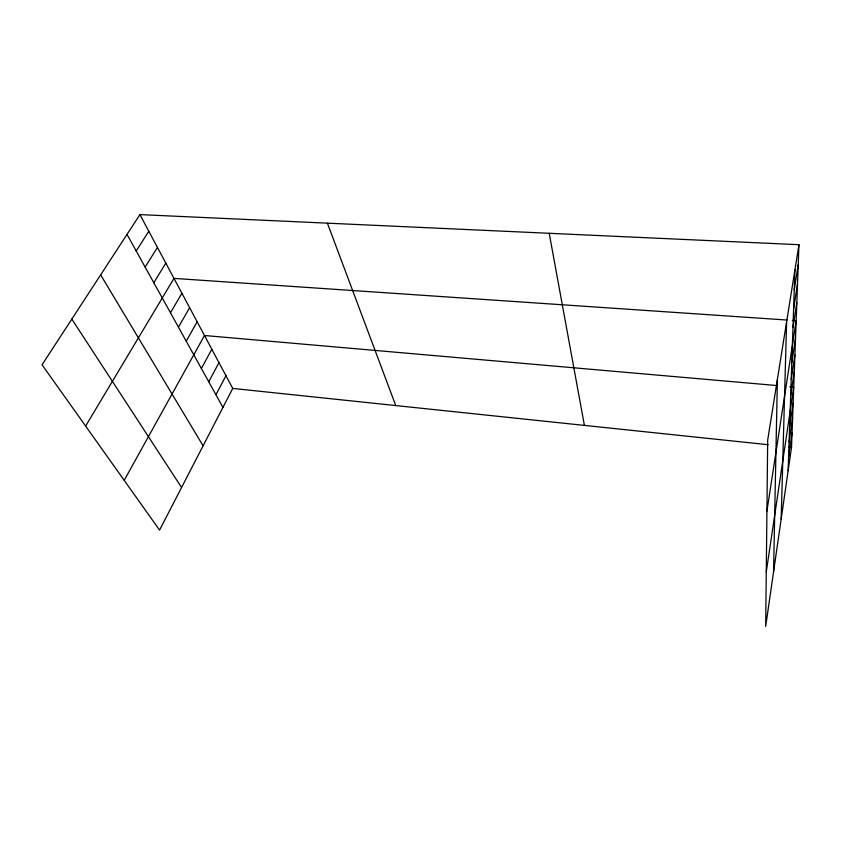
<?xml version="1.0" encoding="UTF-8"?>
<svg xmlns="http://www.w3.org/2000/svg" width="841" height="841" viewBox="0 0 841 841"><rect width="100%" height="100%" fill="white"/><g stroke="black" fill="none" stroke-linecap="round" stroke-linejoin="round"><path stroke-width="1.26" d="M773.562 571.806L777.378 379.533M781.173 519.002L786.608 321.83M788.133 470.771L794.924 269.877M798.95 244.699L767.686 440.085L765.688 626.398L791.539 447.17L798.95 244.699L139.921 214.602L42.05 364.784L159.569 530.103L232.736 388.426L139.921 214.602M788.616 456.589L792.064 432.831M789.615 426.85L793.158 402.786M789.11 441.956L792.6 418.051M766.267 572.027L793.736 387.028L789.941 386.692M790.677 395.585L794.314 371.228M791.78 362.692L795.533 338.071M791.223 379.407L794.913 354.923M766.918 511.076L796.164 320.663L792.285 320.4M792.979 327.506L796.826 302.644M793.599 308.983L797.51 284.006M794.251 289.777L798.214 264.705M215.948 394.755L225.945 375.717M208.757 381.793L218.975 362.66M201.367 368.484L211.827 349.267M124.205 480.348L204.479 335.506L777.273 385.588M186.218 341.173L197.151 321.798M178.45 327.16L189.635 307.711M170.471 312.768L181.908 293.246M85.624 426.082L173.982 278.392L787.102 320.043M153.819 282.755L165.824 263.107M145.136 267.112L157.425 247.401M136.21 250.996L148.794 231.233M232.736 388.426L768.096 444.71M788.932 446.897L791.539 447.17M71.821 319.107L181.572 487.507M100.647 274.86L203.091 445.835M127.012 234.418L222.949 407.391M327.401 223.17L395.743 405.562M549.215 233.293L584.4 425.399"/></g></svg>
